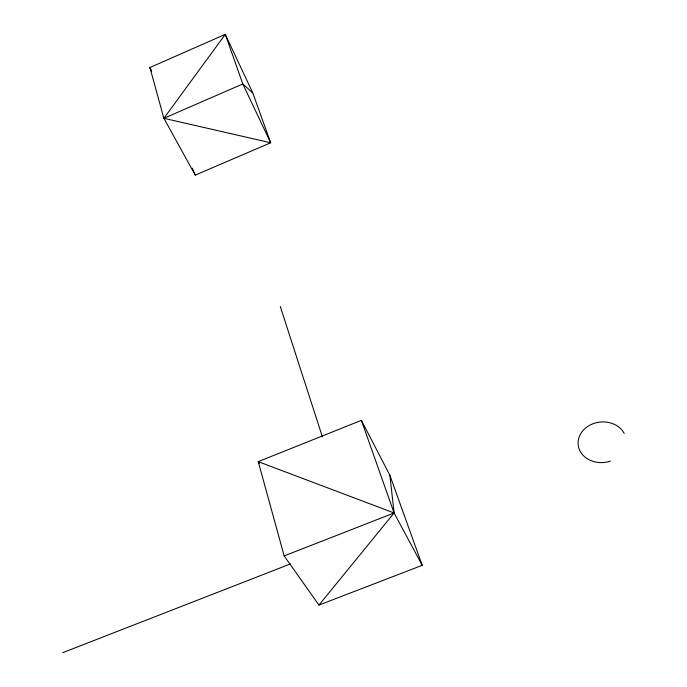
<?xml version="1.0" encoding="UTF-8"?>
<svg xmlns="http://www.w3.org/2000/svg" width="687" height="687" viewBox="0 0 687 687"><rect width="100%" height="100%" fill="white"/><g stroke="black" fill="none" stroke-linecap="round" stroke-linejoin="round"><path stroke-width="1.03" d="M163.884 118.301L225.284 34.35L252.773 92.934L270.678 142.767L195.245 175.108L163.884 118.301L149.903 67.541L225.284 34.35L242.803 83.96L270.678 142.767L163.884 118.301L242.803 83.96L252.773 92.934M318.948 605.084L394.098 512.974L389.898 475.344L361.388 420.35L258.218 461.63L284.178 555.92L318.948 605.084L422.213 565.324L389.898 475.344M284.178 555.92L394.098 512.974L422.213 565.324M62.8 652.65L290.395 563.95M259.385 463.399L258.218 461.63L394.098 512.974L361.388 420.35M150.908 69.404L149.903 67.541L151.569 71.491M192.334 168.203L195.245 175.108M280.287 306.488L322.383 436.829M610.391 461.106A24.122 20.301 -6.4 0 1 579.708 450.354A24.122 20.301 -6.4 0 1 592.958 423.759A24.122 20.301 -6.4 0 1 624.2 433.394"/></g></svg>
